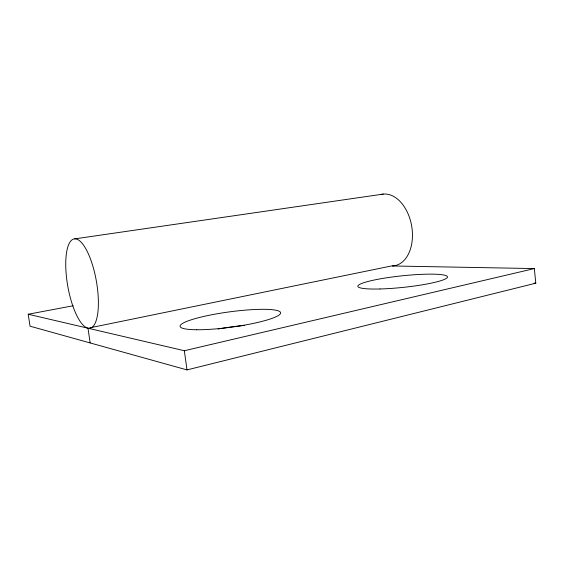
<?xml version="1.0" encoding="UTF-8"?>
<svg xmlns="http://www.w3.org/2000/svg" width="564" height="564" viewBox="0 0 564 564"><rect width="100%" height="100%" fill="white"/><g stroke="black" fill="none" stroke-linecap="round" stroke-linejoin="round"><path stroke-width="0.85" d="M73.193 305.758L28.2 314.24L30.047 326.196L186.994 369.906L535.8 283.184L534.334 268.577L391.543 265.954L89.704 327.86M28.2 314.24L184.336 350.73L534.334 268.577M74.737 238.868L383.252 194.094M534.045 283.114L535.8 283.184M87.977 328.213A45.367 14.516 80 0 0 92.327 264.389A45.367 14.516 80 0 0 65.932 258.22A45.367 14.516 80 0 0 87.977 328.213L90.162 342.94M184.336 350.73L186.994 369.906M380.968 194.495A36.272 23.688 80.2 0 1 411.783 226.693A36.272 23.688 80.2 0 1 392.311 265.954M218.099 329.023A50.626 8.7 -7.8 0 1 219.798 328.713M220.644 328.565A50.626 8.7 -7.8 0 1 244.24 325.442M196.73 329.75A50.711 7.706 -7.7 0 0 279.547 314.634A50.711 7.706 -7.7 0 0 214.891 314.176A50.711 7.706 -7.7 0 0 196.73 329.75M380.023 288.972A45.085 5.809 -6 0 0 447.506 276.945A45.085 5.809 -6 0 0 380.474 278.813A45.085 5.809 -6 0 0 380.023 288.972"/></g></svg>
